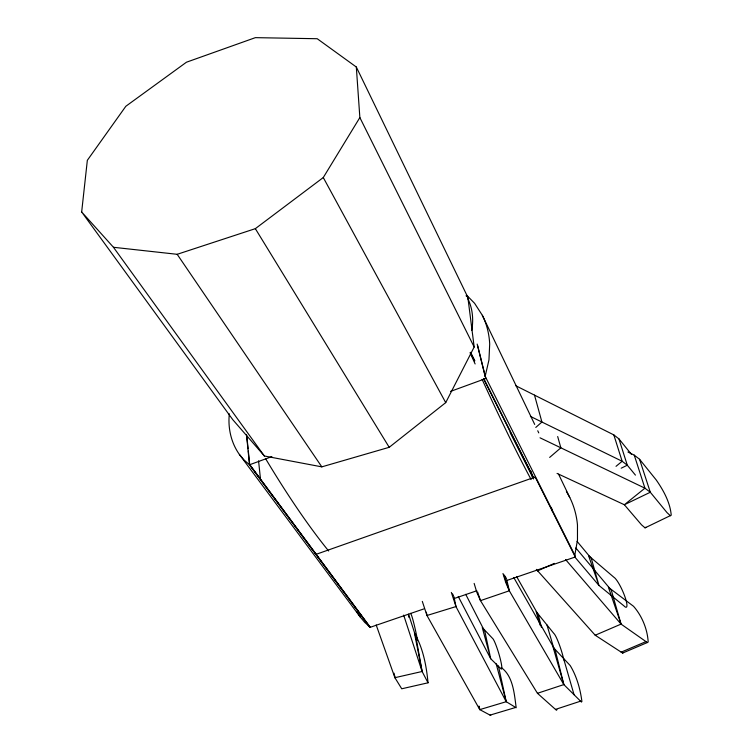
<?xml version="1.0" encoding="UTF-8"?>
<svg xmlns="http://www.w3.org/2000/svg" width="753" height="753" viewBox="0 0 753 753"><rect width="100%" height="100%" fill="white"/><g stroke="black" fill="none" stroke-linecap="round" stroke-linejoin="round"><path stroke-width="1.13" d="M229.336 413.802C227.801 427.958 231.067 442.773 239.388 454.445L360.179 616.933L364.763 622.42L370.297 627.287L249.817 464.676M81.663 211.96L87.339 160.314L125.826 106.277L186.443 62.217L255.38 37.65L317.22 38.723L356.32 67.017L467.848 297.284L474.174 347.02L445.72 402.629L389.207 447.301L321.813 466.86L264.369 455.998L232.781 419.685L81.663 211.96L113.458 247.285L264.369 455.998M506.487 580.582L575.292 556.985L574.812 555.206L577.476 540.033L577.476 525.057A119.849 93.918 -31.3 0 0 569.786 497.526L558.594 474.211M574.812 555.206L485.167 376.293L488.951 359.972L489.695 344.036A139.098 96.657 -30.9 0 0 482.325 315.291L474.597 303.308L466.822 295.364M428.033 682.802C426.414 665.878 423.139 648.182 414.479 633.207L422.104 671.488L428.033 682.802L401.735 688.788L394.901 677.691L376.18 624.962M113.458 247.285L177.181 254.307L255.342 228.658L323.282 177.539L359.859 117.562L356.32 67.017M556.966 709.646L556.448 710.267L537.454 693.297L480.489 600.63L476.818 592.338L474.145 583.406M535.769 427.431L541.915 422.028L534.508 395.137M549.652 457.419L560.853 447.809L557.681 436.552M616.02 466.333L622.147 461.269L613.827 434.905L515.909 385.809M557.051 473.411L624.359 504.745L641.537 524.841L645.039 527.853L671.234 515.203C670.151 502.42 663.459 490.354 656.221 479.953L639.551 459.255L634.252 455.141L627.955 452.026M645.039 527.853L645.914 527.232M647.335 642.554L648.182 642.027C647.476 629.282 641.98 615.869 633.537 606.297L608.433 587.331L621.056 624.105L647.335 642.554L622.609 653.058L595.209 635.231L536.352 569.372M622.609 653.058L623.531 652.493M621.197 468.197L627.296 465.203L635.438 475.124M537.463 570.934L554.293 563.395M595.209 635.231L621.056 624.105L611.295 590.183L575.838 547.958M621.131 652.164L645.914 641.631M246.485 434.585L249.507 464.789L271.871 456.619M450.52 391.4L485.807 378.514L477.609 345.533M316.213 554.293L535.204 477.026L575.292 556.985M249.507 464.789L370.024 627.381L423.892 608.904M453.748 598.673L476.837 590.747M537.454 693.297L563.837 684.59L553.126 647.269L570.19 665.539C576.704 676.241 580.299 689.07 581.909 701.476L581.467 702.078L563.837 684.59L509.32 590.785L480.489 600.63L477.59 591.952M555.469 709.401L580.563 701.175M453.937 596.668L455.989 606.57L426.97 615.502L422.311 601.393M426.349 612.189L426.97 615.502L479.774 709.618L506.223 701.702L516.2 707.764C514.327 694.275 513.273 676.335 501.385 667.629M478.908 706.267L479.774 709.618L490.052 715.115L515.532 707.5M394.045 673.182L394.901 677.691L422.104 671.488L416.004 637.292L408.559 614.166M490.052 715.115L490.796 715.35M540.033 437.813L644.935 488.189L650.3 492.246L667.064 512.68L670.443 515.786M530.404 416.4L622.147 461.269L627.296 465.203L618.938 438.886L613.827 434.905M466.06 295.778L467.848 297.284M370.024 627.381L249.732 464.987L244.16 460.074L239.388 454.445M565.578 559.564L621.056 624.105M574.774 556.947L598.927 585.42L624.105 606.024A16.538 3.247 65.9 0 0 624.849 596.527A16.538 3.247 65.9 0 0 613.874 577.222L588.517 555.573L598.927 585.42L591.35 558.519L577.099 541.407M618.938 438.886L631.447 454.351M177.181 254.307L321.813 466.86M356.866 611.728L360.179 616.933M255.342 228.658L389.207 447.301M504.971 576.007L506.496 578.652M513.734 577.476L555.328 650.498L563.837 684.59M516.567 576.506L538.367 614.985L541.407 627.371M566.378 491.436L569.786 497.526M323.282 177.539L445.72 402.629M506.75 579.754L509.32 590.785L505.715 582.436L502.976 573.494M455.951 606.579L506.223 701.702L498.778 667.563L497.695 665.483M452.515 593.863L453.494 595.727M458.248 596.461L490.73 658.771L500.698 668.513A16.142 1.93 73.2 0 0 499.663 656.541A16.142 1.93 73.2 0 0 492.453 638.271L482.268 627.541L490.73 658.771L484.904 631.701L465.712 594.305M470.578 352.3L474.795 360.678M483.746 378.477L533.745 477.873M470.409 352.715L474.625 361.082M483.577 378.881L533.604 478.259M510.129 432.486L533.538 478.964M359.859 117.562L474.174 347.02M455.989 606.57L451.339 592.423M482.325 315.291L534.696 424.419M537.746 430.772L538.762 432.89M410.677 613.328L411.59 615.446A16.604 1.045 77.4 0 1 417.416 640.05M503.813 574.464L509.32 590.785M403.674 615.116L422.104 671.488M639.551 459.255L650.3 492.246L624.359 504.745L644.935 488.189L634.252 455.141M546.97 624.962L554.048 649.133M540.08 625.122L536.155 611.605L553.888 633.508A16.114 1.986 71.3 0 1 559.131 644.135A16.114 1.986 71.3 0 1 563.799 659.948M563.545 658.433L574.059 694.727M551.347 507.343L552.42 511.372M496.152 663.732L506.223 701.702M531.025 471.284L532.493 476.903M477.167 344.074L485.167 376.293M479.068 706.201L479.774 709.618M408.474 615.06L408.87 617.328M394.525 675.403L394.901 677.691M258.561 460.845L260.538 479.567M246.824 436.025L248.104 448.769M248.339 451.085L249.732 464.987M531.138 479.586A479.661 41.669 69.2 0 1 482.108 379.361M475.124 363.953A479.661 41.669 69.2 0 1 470.088 352.696M328.647 550.998A470.352 95.64 67.7 0 1 265.47 458.464M467.519 298.056A95.65 65.624 -29.5 0 1 471.764 330.332"/></g></svg>
